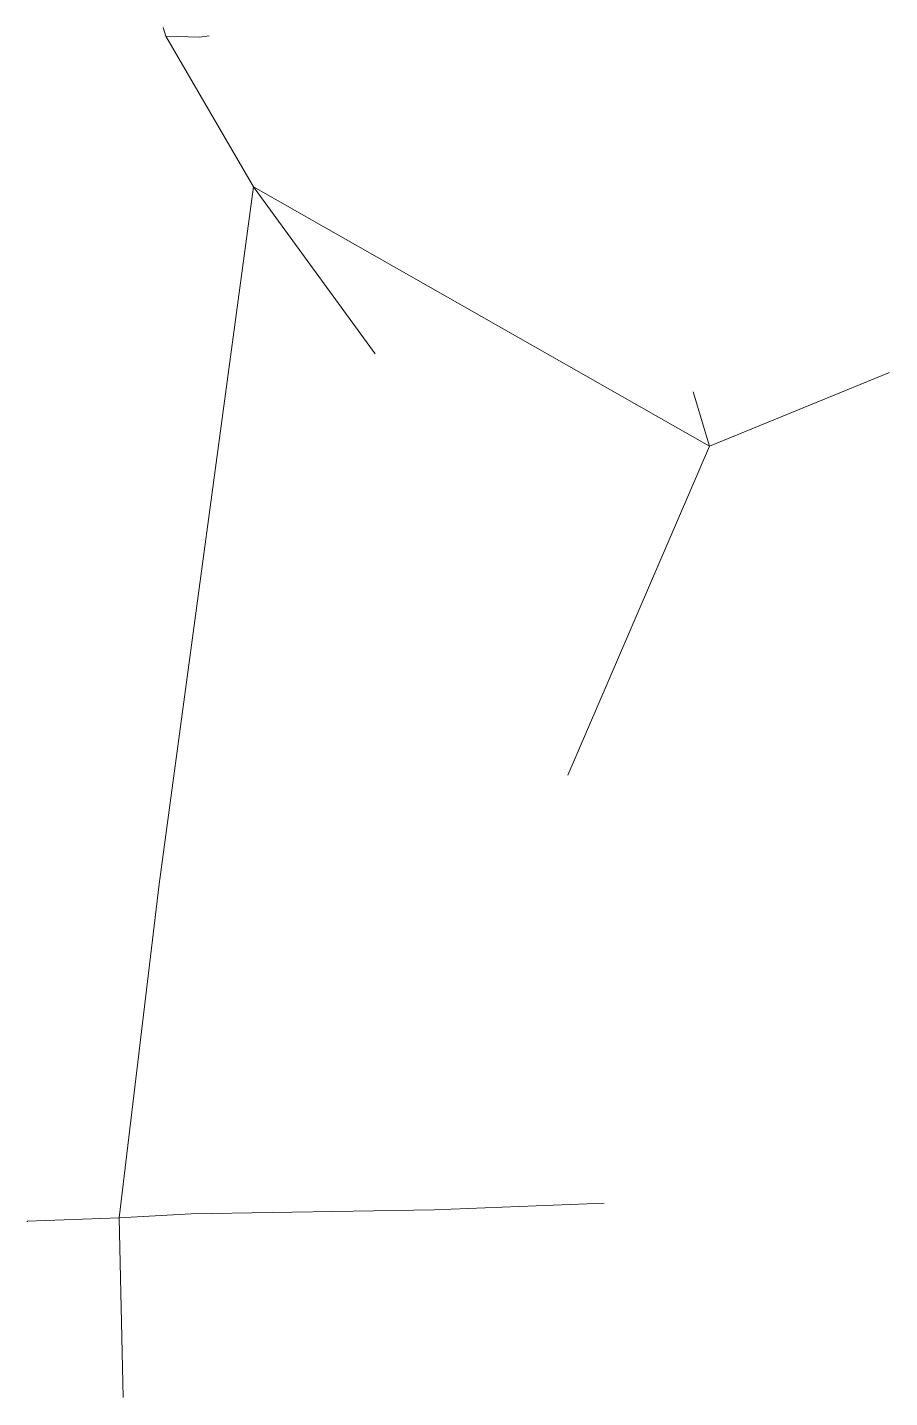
# Model space of a CAD drawing. Header units: metres. Extents: x 25505628 to 25506199, y 6696489 to 6697944.
# Drawn here: x 25506076 to 25506146.6, y 6697740.5 to 6697852.6 of the extents above; entities that cross this region are included whole.
import ezdxf

# ---------------------------------------------------------------- set-up
doc = ezdxf.new("R2010")
doc.units = ezdxf.units.M
doc.linetypes.add('Sadevesiputket Hylätty', pattern=[0])
doc.linetypes.add('Sadevesiputket Käytössä', pattern=[0])
doc.layers.add('Sadevesiputket Hylätty', color=7, linetype='Sadevesiputket Hylätty', lineweight=0)
doc.layers.add('Sadevesiputket Käytössä', color=7, linetype='Sadevesiputket Käytössä', lineweight=0)

msp = doc.modelspace()

# ---------------------------------------------------------------- linework, layer by layer
at = {"layer": 'Sadevesiputket Hylätty'}
msp.add_point((25506076.020651, 6697754.893621, 39.2475), dxfattribs=at)
at = {"layer": 'Sadevesiputket Käytössä', "color": 3, "linetype": 'Continuous', "lineweight": 15}
for p, q in [((25506087.370003, 6697851.870001, 33.867), (25506087.128458, 6697852.58968, 31.330117)), ((25506087.370003, 6697851.870001, 34.117), (25506094.550003, 6697839.540001, 34.353)), ((25506094.550003, 6697839.540001, 36.173), (25506086.810003, 6697782.480001, 36.816)), ((25506094.550003, 6697839.540001, 34.363), (25506131.870003, 6697818.310001)), ((25506094.550003, 6697839.540001, 36.423), (25506104.490003, 6697825.880001)), ((25506131.870003, 6697818.310001), (25506146.630003, 6697824.360001)), ((25506131.870003, 6697818.310001), (25506130.530003, 6697822.760001)), ((25506120.290003, 6697791.390001), (25506131.870003, 6697818.310001)), ((25506086.810003, 6697782.480001, 36.826), (25506083.542485, 6697755.178594, 37.048)), ((25506123.265306, 6697756.373396), (25506109.320297, 6697755.841795)), ((25506083.542485, 6697755.178594, 37.048), (25506076.020651, 6697754.893621, 37.049)), ((25506083.542485, 6697755.178594, 37.138), (25506083.870459, 6697740.467619, 37.278)), ((25506089.427901, 6697755.509382, 37.052), (25506083.5425, 6697755.179594, 37.078)), ((25506109.320297, 6697755.841795, 38.8075), (25506089.427917, 6697755.510382, 37.052))]:
    msp.add_line(p, q, dxfattribs=at)
msp.add_polyline3d([(25506087.370003, 6697851.870001, 35.807), (25506090.117611, 6697851.788448, 0), (25506090.894133, 6697851.892332, 0)], dxfattribs=at)

doc.saveas('drawing.dxf')
